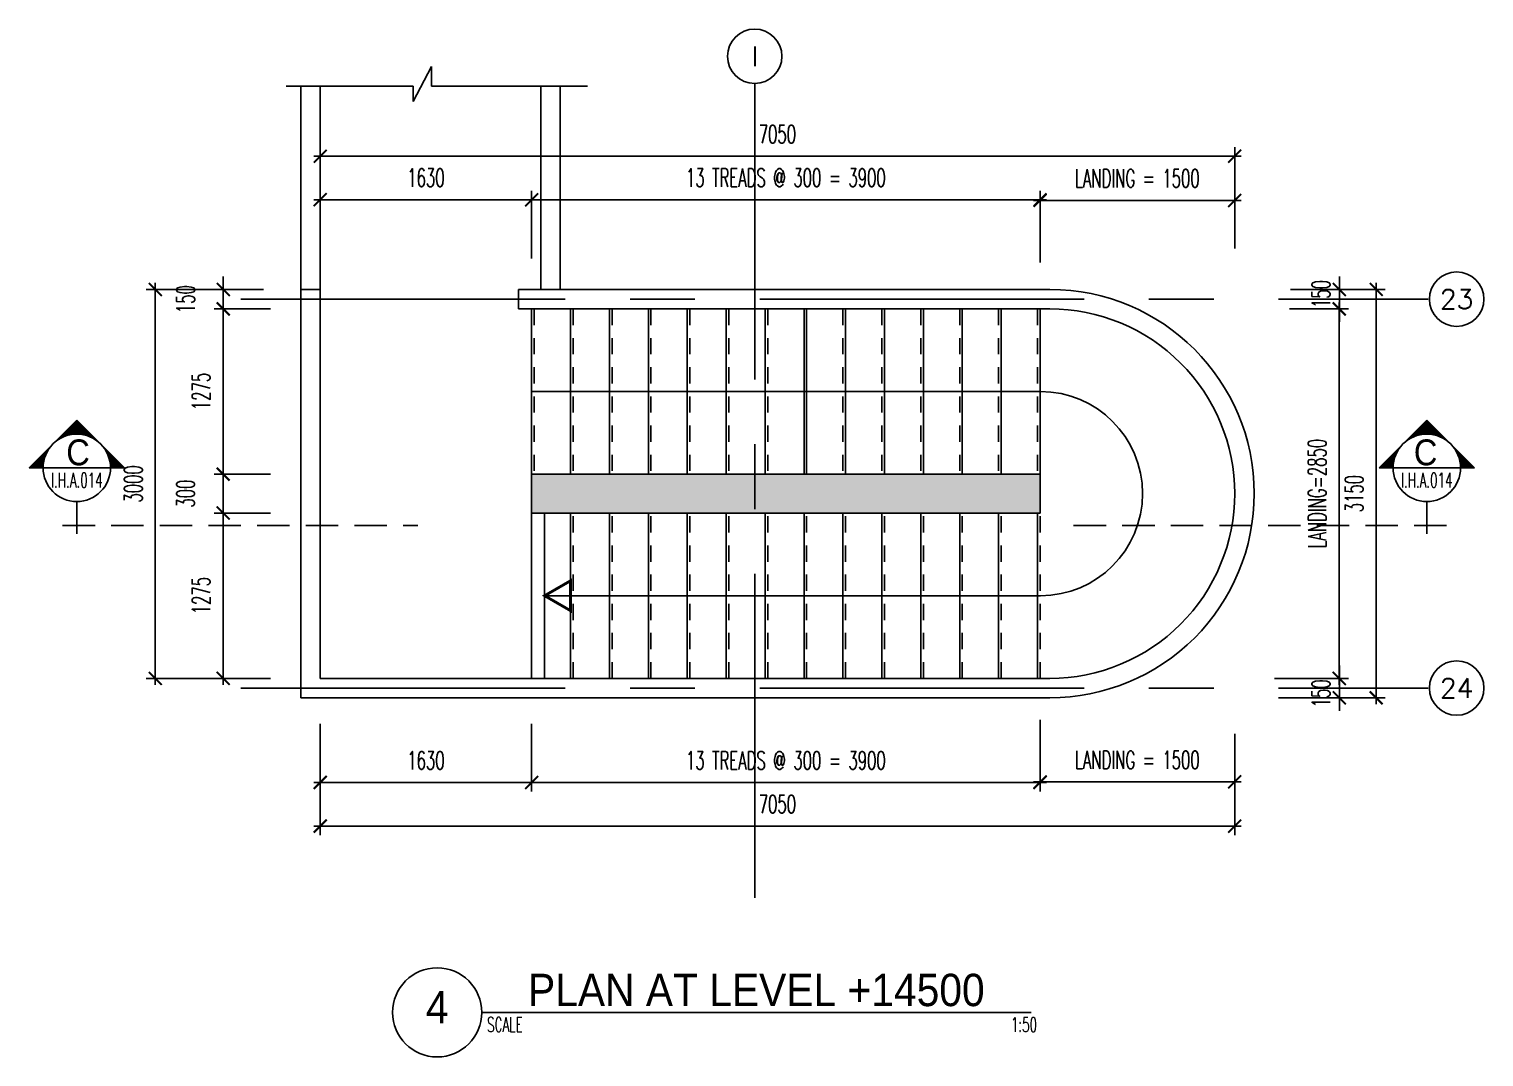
# Model space of a CAD drawing. Extents: x 417906 to 836305, y 43280 to 86914.
# Drawn here: x 418130.88 to 418142.1, y 43449.15 to 43457.08 of the extents above; entities that cross this region are included whole.
import ezdxf
from ezdxf.enums import TextEntityAlignment as Align

# ---------------------------------------------------------------- set-up
doc = ezdxf.new("R2010")
doc.units = 0
doc.header["$MEASUREMENT"] = 0
doc.header["$PDMODE"] = 3
doc.header["$PDSIZE"] = 0.1
for name, pattern in [('CENTERX2', [4, 2.5, -0.5, 0.5, -0.5]), ('HIDDEN', [0.375, 0.25, -0.125]), ('HIDDEN2', [0.1875, 0.125, -0.0625])]:
    doc.linetypes.add(name, pattern=pattern)
doc.layers.get('0').update_dxf_attribs({"linetype": 'CONTINUOUS'})
doc.layers.get('DEFPOINTS').update_dxf_attribs({"linetype": 'CONTINUOUS'})
for name, color, linetype in [('AX-CR', 2, 'CONTINUOUS'), ('AX-TXT', 4, 'CONTINUOUS'), ('AXES', 11, 'CENTERX2'), ('Axisname', 6, 'CONTINUOUS'), ('DIM-OUT', 4, 'CONTINUOUS'), ('ELEV-MARK', 6, 'CONTINUOUS'), ('Hatch', 11, 'CONTINUOUS'), ('STR', 5, 'CONTINUOUS'), ('TXT1', 2, 'CONTINUOUS'), ('TXT2', 6, 'CONTINUOUS'), ('WALL', 6, 'CONTINUOUS')]:
    doc.layers.add(name, color=color, linetype=linetype)
doc.styles.add('ROMANS', font='ROMANS.shx', dxfattribs={"width": 0.6})
doc.styles.add('TTXT', font='swisse.ttf', dxfattribs={"width": 0.6})
doc.dimstyles.new('STANDARD in', dxfattribs={"dimtxt": 0.14, "dimasz": 0.1, "dimexe": 0.07, "dimexo": 0.05, "dimgap": 0.1, "dimtad": 1, "dimdec": 0, "dimlfac": 1000, "dimzin": 0, "dimdsep": 46, "dimtxsty": 'ROMANS', "dimblk": 'ARCHTICK', "dimcen": 0.05, "dimdle": 0.05, "dimclrd": 4, "dimclre": 4, "dimclrt": 2, "dimadec": 0, "dimazin": 0, "dimtfac": 1, "dimtdec": 0, "dimtmove": 2, "dimatfit": 3, "dimfxl": 0, "dimtolj": 1, "dimtzin": 0, "dimarcsym": 0})

# ---------------------------------------------------------------- blocks, each defined once
blk = doc.blocks.new('AXU')
at = {"layer": 'AX-CR'}
blk.add_circle((0, 350), 350, dxfattribs=at)
at = {"layer": 'AX-TXT', "style": 'ROMANS'}
blk.add_attdef('AX', text='', height=250, dxfattribs=at).set_placement((0, 350), align=Align.MIDDLE)
blk = doc.blocks.new('AXR')
at = {"layer": 'AX-CR'}
blk.add_circle((350, 0), 350, dxfattribs=at)
at = {"layer": 'AX-TXT', "style": 'ROMANS'}
blk.add_attdef('AX', text='', height=250, dxfattribs=at).set_placement((350, 0), align=Align.MIDDLE)
blk = doc.blocks.new('_ARCHTICK')
at = {"color": 0, "linetype": 'ByBlock', "const_width": 0.15}
blk.add_lwpolyline([(-0.5, -0.5), (0.5, 0.5)], dxfattribs=at)
blk = doc.blocks.new('*D102')
at = {"layer": 'DEFPOINTS', "color": 0}
for p in [(418132.381, 43453.343), (418132.797, 43453.343), (418132.797, 43452.068)]:
    blk.add_point(p, dxfattribs=at)
at = {"layer": 'DIM-OUT', "color": 4, "lineweight": -2}
for p, q in [((418132.381, 43452.018), (418132.381, 43453.393)), ((418132.747, 43453.343), (418132.311, 43453.343)), ((418132.747, 43452.068), (418132.311, 43452.068))]:
    blk.add_line(p, q, dxfattribs=at)
at = {"layer": 'DIM-OUT', "color": 4, "lineweight": -2, "xscale": 0.1, "yscale": 0.1, "zscale": 0.1}
for p, rotation in [((418132.381, 43453.343), 90), ((418132.381, 43452.068), 270)]:
    blk.add_blockref('_ARCHTICK', p, dxfattribs=dict(at, rotation=rotation))
at = {"layer": 'DIM-OUT', "color": 2, "insert": (418132.211, 43452.706), "char_height": 0.14, "attachment_point": 5, "rotation": 90, "style": 'ROMANS'}
blk.add_mtext('\\A1;1275', dxfattribs=at)
blk = doc.blocks.new('*D101')
at = {"layer": 'DEFPOINTS', "color": 0}
for p in [(418132.381, 43453.643), (418132.797, 43453.643), (418132.797, 43453.343)]:
    blk.add_point(p, dxfattribs=at)
at = {"layer": 'DIM-OUT', "color": 4, "lineweight": -2}
for p, q in [((418132.381, 43453.293), (418132.381, 43453.693)), ((418132.747, 43453.643), (418132.311, 43453.643)), ((418132.747, 43453.343), (418132.311, 43453.343))]:
    blk.add_line(p, q, dxfattribs=at)
at = {"layer": 'DIM-OUT', "color": 4, "lineweight": -2, "xscale": 0.1, "yscale": 0.1, "zscale": 0.1}
for p, rotation in [((418132.381, 43453.643), 90), ((418132.381, 43453.343), 270)]:
    blk.add_blockref('_ARCHTICK', p, dxfattribs=dict(at, rotation=rotation))
at = {"layer": 'DIM-OUT', "color": 2, "insert": (418132.091, 43453.493), "char_height": 0.14, "attachment_point": 5, "rotation": 90, "style": 'ROMANS'}
blk.add_mtext('\\A1;300', dxfattribs=at)
blk = doc.blocks.new('*D100')
at = {"layer": 'DEFPOINTS', "color": 0}
for p in [(418132.381, 43454.918), (418132.797, 43454.918), (418132.797, 43453.643)]:
    blk.add_point(p, dxfattribs=at)
at = {"layer": 'DIM-OUT', "color": 4, "lineweight": -2}
for p, q in [((418132.381, 43453.593), (418132.381, 43454.968)), ((418132.747, 43454.918), (418132.311, 43454.918)), ((418132.747, 43453.643), (418132.311, 43453.643))]:
    blk.add_line(p, q, dxfattribs=at)
at = {"layer": 'DIM-OUT', "color": 4, "lineweight": -2, "xscale": 0.1, "yscale": 0.1, "zscale": 0.1}
for p, rotation in [((418132.381, 43454.918), 90), ((418132.381, 43453.643), 270)]:
    blk.add_blockref('_ARCHTICK', p, dxfattribs=dict(at, rotation=rotation))
at = {"layer": 'DIM-OUT', "color": 2, "insert": (418132.211, 43454.281), "char_height": 0.14, "attachment_point": 5, "rotation": 90, "style": 'ROMANS'}
blk.add_mtext('\\A1;1275', dxfattribs=at)
blk = doc.blocks.new('*D99')
at = {"layer": 'DEFPOINTS', "color": 0}
for p in [(418132.741, 43455.068), (418131.858, 43452.068), (418132.741, 43452.068)]:
    blk.add_point(p, dxfattribs=at)
at = {"layer": 'DIM-OUT', "color": 4, "lineweight": -2}
for p, q in [((418132.691, 43455.068), (418131.788, 43455.068)), ((418131.858, 43455.118), (418131.858, 43452.018)), ((418132.691, 43452.068), (418131.788, 43452.068))]:
    blk.add_line(p, q, dxfattribs=at)
at = {"layer": 'DIM-OUT', "color": 4, "lineweight": -2, "xscale": 0.1, "yscale": 0.1, "zscale": 0.1}
for p, rotation in [((418131.858, 43455.068), 90), ((418131.858, 43452.068), 270)]:
    blk.add_blockref('_ARCHTICK', p, dxfattribs=dict(at, rotation=rotation))
at = {"layer": 'DIM-OUT', "color": 2, "insert": (418131.688, 43453.568), "char_height": 0.14, "attachment_point": 5, "rotation": 90, "style": 'ROMANS'}
blk.add_mtext('\\A1;3000', dxfattribs=at)
blk = doc.blocks.new('*D98')
at = {"layer": 'DEFPOINTS', "color": 0}
for p in [(418132.382, 43455.068), (418132.673, 43455.068), (418132.673, 43454.918)]:
    blk.add_point(p, dxfattribs=at)
at = {"layer": 'DIM-OUT', "color": 4, "lineweight": -2}
for p, q in [((418132.382, 43455.068), (418132.382, 43455.168)), ((418132.623, 43455.068), (418132.312, 43455.068)), ((418132.382, 43454.918), (418132.382, 43455.068)), ((418132.623, 43454.918), (418132.312, 43454.918)), ((418132.382, 43454.918), (418132.382, 43454.818))]:
    blk.add_line(p, q, dxfattribs=at)
at = {"layer": 'DIM-OUT', "color": 4, "lineweight": -2, "xscale": 0.1, "yscale": 0.1, "zscale": 0.1}
for p, rotation in [((418132.382, 43455.068), 270), ((418132.382, 43454.918), 90)]:
    blk.add_blockref('_ARCHTICK', p, dxfattribs=dict(at, rotation=rotation))
at = {"layer": 'DIM-OUT', "color": 2, "insert": (418132.092, 43454.993), "char_height": 0.14, "attachment_point": 5, "rotation": 90, "style": 'ROMANS'}
blk.add_mtext('\\A1;150', dxfattribs=at)
blk = doc.blocks.new('*D97')
at = {"layer": 'DEFPOINTS', "color": 0}
for p in [(418138.679, 43451.798), (418134.759, 43451.583), (418138.679, 43451.265)]:
    blk.add_point(p, dxfattribs=at)
at = {"layer": 'DIM-OUT', "color": 4, "lineweight": -2}
for p, q in [((418138.679, 43451.748), (418138.679, 43451.195)), ((418134.759, 43451.533), (418134.759, 43451.195)), ((418134.709, 43451.265), (418138.729, 43451.265))]:
    blk.add_line(p, q, dxfattribs=at)
at = {"layer": 'DIM-OUT', "color": 4, "lineweight": -2, "xscale": 0.1, "yscale": 0.1, "zscale": 0.1, "rotation": 180}
blk.add_blockref('_ARCHTICK', (418134.759, 43451.265), dxfattribs=at)
at = {"layer": 'DIM-OUT', "color": 4, "lineweight": -2, "xscale": 0.1, "yscale": 0.1, "zscale": 0.1}
blk.add_blockref('_ARCHTICK', (418138.679, 43451.265), dxfattribs=at)
at = {"layer": 'DIM-OUT', "color": 2, "insert": (418136.719, 43451.435), "char_height": 0.14, "attachment_point": 5, "style": 'ROMANS'}
blk.add_mtext('\\A1;13 TREADS @ 300 = 3900', dxfattribs=at)
blk = doc.blocks.new('*D96')
at = {"layer": 'DEFPOINTS', "color": 0}
for p in [(418133.129, 43451.768), (418134.759, 43451.768), (418134.759, 43451.265)]:
    blk.add_point(p, dxfattribs=at)
at = {"layer": 'DIM-OUT', "color": 4, "lineweight": -2}
for p, q in [((418133.129, 43451.718), (418133.129, 43451.195)), ((418134.759, 43451.718), (418134.759, 43451.195)), ((418133.079, 43451.265), (418134.809, 43451.265))]:
    blk.add_line(p, q, dxfattribs=at)
at = {"layer": 'DIM-OUT', "color": 4, "lineweight": -2, "xscale": 0.1, "yscale": 0.1, "zscale": 0.1, "rotation": 180}
blk.add_blockref('_ARCHTICK', (418133.129, 43451.265), dxfattribs=at)
at = {"layer": 'DIM-OUT', "color": 4, "lineweight": -2, "xscale": 0.1, "yscale": 0.1, "zscale": 0.1}
blk.add_blockref('_ARCHTICK', (418134.759, 43451.265), dxfattribs=at)
at = {"layer": 'DIM-OUT', "color": 2, "insert": (418133.944, 43451.435), "char_height": 0.14, "attachment_point": 5, "style": 'ROMANS'}
blk.add_mtext('\\A1;1630', dxfattribs=at)
blk = doc.blocks.new('*D95')
at = {"layer": 'DEFPOINTS', "color": 0}
for p in [(418138.679, 43451.766), (418140.179, 43451.691), (418140.179, 43451.269)]:
    blk.add_point(p, dxfattribs=at)
at = {"layer": 'DIM-OUT', "color": 4, "lineweight": -2}
for p, q in [((418138.679, 43451.716), (418138.679, 43451.199)), ((418140.179, 43451.641), (418140.179, 43451.199)), ((418138.629, 43451.269), (418140.229, 43451.269))]:
    blk.add_line(p, q, dxfattribs=at)
at = {"layer": 'DIM-OUT', "color": 4, "lineweight": -2, "xscale": 0.1, "yscale": 0.1, "zscale": 0.1, "rotation": 180}
blk.add_blockref('_ARCHTICK', (418138.679, 43451.269), dxfattribs=at)
at = {"layer": 'DIM-OUT', "color": 4, "lineweight": -2, "xscale": 0.1, "yscale": 0.1, "zscale": 0.1}
blk.add_blockref('_ARCHTICK', (418140.179, 43451.269), dxfattribs=at)
at = {"layer": 'DIM-OUT', "color": 2, "insert": (418139.429, 43451.439), "char_height": 0.14, "attachment_point": 5, "style": 'ROMANS'}
blk.add_mtext('\\A1;LANDING = 1500', dxfattribs=at)
blk = doc.blocks.new('*D94')
at = {"layer": 'DEFPOINTS', "color": 0}
for p in [(418133.129, 43451.471), (418140.179, 43451.471), (418133.129, 43450.928)]:
    blk.add_point(p, dxfattribs=at)
at = {"layer": 'DIM-OUT', "color": 4, "lineweight": -2}
for p, q in [((418133.129, 43451.421), (418133.129, 43450.858)), ((418140.179, 43451.421), (418140.179, 43450.858)), ((418140.229, 43450.928), (418133.079, 43450.928))]:
    blk.add_line(p, q, dxfattribs=at)
at = {"layer": 'DIM-OUT', "color": 4, "lineweight": -2, "xscale": 0.1, "yscale": 0.1, "zscale": 0.1, "rotation": 180}
blk.add_blockref('_ARCHTICK', (418133.129, 43450.928), dxfattribs=at)
at = {"layer": 'DIM-OUT', "color": 4, "lineweight": -2, "xscale": 0.1, "yscale": 0.1, "zscale": 0.1}
blk.add_blockref('_ARCHTICK', (418140.179, 43450.928), dxfattribs=at)
at = {"layer": 'DIM-OUT', "color": 2, "insert": (418136.654, 43451.098), "char_height": 0.14, "attachment_point": 5, "style": 'ROMANS'}
blk.add_mtext('\\A1;7050', dxfattribs=at)
blk = doc.blocks.new('*D93')
at = {"layer": 'DEFPOINTS', "color": 0}
for p in [(418140.664, 43454.918), (418140.985, 43454.918), (418140.437, 43452.068)]:
    blk.add_point(p, dxfattribs=at)
at = {"layer": 'DIM-OUT', "color": 4, "lineweight": -2}
for p, q in [((418140.985, 43452.018), (418140.985, 43454.968)), ((418140.714, 43454.918), (418141.055, 43454.918)), ((418140.487, 43452.068), (418141.055, 43452.068))]:
    blk.add_line(p, q, dxfattribs=at)
at = {"layer": 'DIM-OUT', "color": 4, "lineweight": -2, "xscale": 0.1, "yscale": 0.1, "zscale": 0.1}
for p, rotation in [((418140.985, 43454.918), 90), ((418140.985, 43452.068), 270)]:
    blk.add_blockref('_ARCHTICK', p, dxfattribs=dict(at, rotation=rotation))
at = {"layer": 'DIM-OUT', "color": 2, "insert": (418140.815, 43453.493), "char_height": 0.14, "attachment_point": 5, "rotation": 90, "style": 'ROMANS'}
blk.add_mtext('\\A1;LANDING=2850', dxfattribs=at)
blk = doc.blocks.new('*D92')
at = {"layer": 'DEFPOINTS', "color": 0}
for p in [(418140.629, 43455.068), (418140.986, 43455.068), (418140.553, 43454.918)]:
    blk.add_point(p, dxfattribs=at)
at = {"layer": 'DIM-OUT', "color": 4, "lineweight": -2}
for p, q in [((418140.986, 43455.068), (418140.986, 43455.168)), ((418140.679, 43455.068), (418141.056, 43455.068)), ((418140.986, 43454.918), (418140.986, 43455.068)), ((418140.603, 43454.918), (418141.056, 43454.918)), ((418140.986, 43454.918), (418140.986, 43454.818))]:
    blk.add_line(p, q, dxfattribs=at)
at = {"layer": 'DIM-OUT', "color": 4, "lineweight": -2, "xscale": 0.1, "yscale": 0.1, "zscale": 0.1}
for p, rotation in [((418140.986, 43455.068), 270), ((418140.986, 43454.918), 90)]:
    blk.add_blockref('_ARCHTICK', p, dxfattribs=dict(at, rotation=rotation))
at = {"layer": 'DIM-OUT', "color": 2, "insert": (418140.845, 43455.033), "char_height": 0.14, "attachment_point": 5, "rotation": 90, "style": 'ROMANS'}
blk.add_mtext('\\A1;150', dxfattribs=at)
blk = doc.blocks.new('*D91')
at = {"layer": 'DEFPOINTS', "color": 0}
for p in [(418140.553, 43452.067), (418140.468, 43451.917), (418140.986, 43451.917)]:
    blk.add_point(p, dxfattribs=at)
at = {"layer": 'DIM-OUT', "color": 4, "lineweight": -2}
for p, q in [((418140.986, 43452.067), (418140.986, 43452.167)), ((418140.603, 43452.067), (418141.056, 43452.067)), ((418140.986, 43452.067), (418140.986, 43451.917)), ((418140.518, 43451.917), (418141.056, 43451.917)), ((418140.986, 43451.917), (418140.986, 43451.817))]:
    blk.add_line(p, q, dxfattribs=at)
at = {"layer": 'DIM-OUT', "color": 4, "lineweight": -2, "xscale": 0.1, "yscale": 0.1, "zscale": 0.1}
for p, rotation in [((418140.986, 43452.067), 270), ((418140.986, 43451.917), 90)]:
    blk.add_blockref('_ARCHTICK', p, dxfattribs=dict(at, rotation=rotation))
at = {"layer": 'DIM-OUT', "color": 2, "insert": (418140.845, 43451.952), "char_height": 0.14, "attachment_point": 5, "rotation": 90, "style": 'ROMANS'}
blk.add_mtext('\\A1;150', dxfattribs=at)
blk = doc.blocks.new('*D90')
at = {"layer": 'DEFPOINTS', "color": 0}
for p in [(418140.559, 43455.068), (418141.27, 43455.068), (418140.559, 43451.918)]:
    blk.add_point(p, dxfattribs=at)
at = {"layer": 'DIM-OUT', "color": 4, "lineweight": -2}
for p, q in [((418140.609, 43455.068), (418141.34, 43455.068)), ((418141.27, 43451.868), (418141.27, 43455.118)), ((418140.609, 43451.918), (418141.34, 43451.918))]:
    blk.add_line(p, q, dxfattribs=at)
at = {"layer": 'DIM-OUT', "color": 4, "lineweight": -2, "xscale": 0.1, "yscale": 0.1, "zscale": 0.1}
for p, rotation in [((418141.27, 43455.068), 90), ((418141.27, 43451.918), 270)]:
    blk.add_blockref('_ARCHTICK', p, dxfattribs=dict(at, rotation=rotation))
at = {"layer": 'DIM-OUT', "color": 2, "insert": (418141.1, 43453.493), "char_height": 0.14, "attachment_point": 5, "rotation": 90, "style": 'ROMANS'}
blk.add_mtext('\\A1;3150', dxfattribs=at)
blk = doc.blocks.new('*D89')
at = {"layer": 'DEFPOINTS', "color": 0}
for p in [(418138.679, 43455.76), (418134.759, 43455.441), (418138.679, 43455.227)]:
    blk.add_point(p, dxfattribs=at)
at = {"layer": 'DIM-OUT', "color": 4, "lineweight": -2}
for p, q in [((418134.759, 43455.491), (418134.759, 43455.83)), ((418138.679, 43455.277), (418138.679, 43455.83)), ((418134.709, 43455.76), (418138.729, 43455.76))]:
    blk.add_line(p, q, dxfattribs=at)
at = {"layer": 'DIM-OUT', "color": 4, "lineweight": -2, "xscale": 0.1, "yscale": 0.1, "zscale": 0.1, "rotation": 180}
blk.add_blockref('_ARCHTICK', (418134.759, 43455.76), dxfattribs=at)
at = {"layer": 'DIM-OUT', "color": 4, "lineweight": -2, "xscale": 0.1, "yscale": 0.1, "zscale": 0.1}
blk.add_blockref('_ARCHTICK', (418138.679, 43455.76), dxfattribs=at)
at = {"layer": 'DIM-OUT', "color": 2, "insert": (418136.719, 43455.93), "char_height": 0.14, "attachment_point": 5, "style": 'ROMANS'}
blk.add_mtext('\\A1;13 TREADS @ 300 = 3900', dxfattribs=at)
blk = doc.blocks.new('*D88')
at = {"layer": 'DEFPOINTS', "color": 0}
for p in [(418134.759, 43455.76), (418133.129, 43455.257), (418134.759, 43455.257)]:
    blk.add_point(p, dxfattribs=at)
at = {"layer": 'DIM-OUT', "color": 4, "lineweight": -2}
for p, q in [((418133.129, 43455.307), (418133.129, 43455.83)), ((418134.759, 43455.307), (418134.759, 43455.83)), ((418133.079, 43455.76), (418134.809, 43455.76))]:
    blk.add_line(p, q, dxfattribs=at)
at = {"layer": 'DIM-OUT', "color": 4, "lineweight": -2, "xscale": 0.1, "yscale": 0.1, "zscale": 0.1, "rotation": 180}
blk.add_blockref('_ARCHTICK', (418133.129, 43455.76), dxfattribs=at)
at = {"layer": 'DIM-OUT', "color": 4, "lineweight": -2, "xscale": 0.1, "yscale": 0.1, "zscale": 0.1}
blk.add_blockref('_ARCHTICK', (418134.759, 43455.76), dxfattribs=at)
at = {"layer": 'DIM-OUT', "color": 2, "insert": (418133.944, 43455.93), "char_height": 0.14, "attachment_point": 5, "style": 'ROMANS'}
blk.add_mtext('\\A1;1630', dxfattribs=at)
blk = doc.blocks.new('*D87')
at = {"layer": 'DEFPOINTS', "color": 0}
for p in [(418140.179, 43455.755), (418138.679, 43455.259), (418140.179, 43455.334)]:
    blk.add_point(p, dxfattribs=at)
at = {"layer": 'DIM-OUT', "color": 4, "lineweight": -2}
for p, q in [((418138.679, 43455.309), (418138.679, 43455.825)), ((418140.179, 43455.384), (418140.179, 43455.825)), ((418138.629, 43455.755), (418140.229, 43455.755))]:
    blk.add_line(p, q, dxfattribs=at)
at = {"layer": 'DIM-OUT', "color": 4, "lineweight": -2, "xscale": 0.1, "yscale": 0.1, "zscale": 0.1, "rotation": 180}
blk.add_blockref('_ARCHTICK', (418138.679, 43455.755), dxfattribs=at)
at = {"layer": 'DIM-OUT', "color": 4, "lineweight": -2, "xscale": 0.1, "yscale": 0.1, "zscale": 0.1}
blk.add_blockref('_ARCHTICK', (418140.179, 43455.755), dxfattribs=at)
at = {"layer": 'DIM-OUT', "color": 2, "insert": (418139.429, 43455.925), "char_height": 0.14, "attachment_point": 5, "style": 'ROMANS'}
blk.add_mtext('\\A1;LANDING = 1500', dxfattribs=at)
blk = doc.blocks.new('*D86')
at = {"layer": 'DEFPOINTS', "color": 0}
for p in [(418133.129, 43456.096), (418133.129, 43455.553), (418140.179, 43455.553)]:
    blk.add_point(p, dxfattribs=at)
at = {"layer": 'DIM-OUT', "color": 4, "lineweight": -2}
for p, q in [((418133.129, 43455.603), (418133.129, 43456.166)), ((418140.179, 43455.603), (418140.179, 43456.166)), ((418140.229, 43456.096), (418133.079, 43456.096))]:
    blk.add_line(p, q, dxfattribs=at)
at = {"layer": 'DIM-OUT', "color": 4, "lineweight": -2, "xscale": 0.1, "yscale": 0.1, "zscale": 0.1, "rotation": 180}
blk.add_blockref('_ARCHTICK', (418133.129, 43456.096), dxfattribs=at)
at = {"layer": 'DIM-OUT', "color": 4, "lineweight": -2, "xscale": 0.1, "yscale": 0.1, "zscale": 0.1}
blk.add_blockref('_ARCHTICK', (418140.179, 43456.096), dxfattribs=at)
at = {"layer": 'DIM-OUT', "color": 2, "insert": (418136.654, 43456.266), "char_height": 0.14, "attachment_point": 5, "style": 'ROMANS'}
blk.add_mtext('\\A1;7050', dxfattribs=at)
blk = doc.blocks.new('*X7')
at = {"color": 0}
for p, q in [((14608, 7877), (14819, 8088)), ((14625, 7890), (14821, 8086)), ((14637, 7899), (14823, 8084)), ((14647, 7905), (14825, 8082)), ((14656, 7910), (14826, 8081)), ((14664, 7915), (14828, 8079)), ((14671, 7919), (14830, 8077)), ((14678, 7922), (14832, 8075)), ((14685, 7925), (14833, 8073)), ((14691, 7928), (14835, 8072)), ((14697, 7930), (14837, 8070)), ((14703, 7933), (14839, 8068)), ((14709, 7935), (14841, 8066)), ((14714, 7937), (14842, 8065)), ((14719, 7938), (14844, 8063)), ((14725, 7940), (14846, 8061)), ((14730, 7941), (14848, 8059)), ((14734, 7943), (14849, 8058)), ((14739, 7944), (14851, 8056)), ((14744, 7945), (14853, 8054)), ((14749, 7946), (14855, 8052)), ((14753, 7947), (14856, 8051)), ((14757, 7948), (14858, 8049)), ((14762, 7949), (14860, 8047)), ((14766, 7950), (14862, 8045)), ((14770, 7950), (14863, 8043)), ((14774, 7951), (14865, 8042)), ((14778, 7951), (14867, 8040)), ((14782, 7952), (14869, 8038)), ((14786, 7952), (14871, 8036)), ((14790, 7953), (14872, 8035)), ((14794, 7953), (14874, 8033)), ((14798, 7953), (14876, 8031)), ((14802, 7953), (14878, 8029)), ((14805, 7954), (14879, 8028)), ((14809, 7954), (14881, 8026)), ((14813, 7954), (14883, 8024)), ((14816, 7954), (14885, 8022)), ((14820, 7954), (14886, 8020)), ((14823, 7954), (14888, 8019)), ((14827, 7954), (14890, 8017)), ((14830, 7954), (14892, 8015)), ((14834, 7953), (14894, 8013)), ((14837, 7953), (14895, 8012)), ((14840, 7953), (14897, 8010)), ((14844, 7953), (14899, 8008)), ((14847, 7953), (14901, 8006)), ((14850, 7952), (14902, 8005)), ((14853, 7952), (14904, 8003)), ((14856, 7952), (14906, 8001)), ((14860, 7951), (14908, 7999)), ((14863, 7951), (14909, 7997)), ((14866, 7950), (14911, 7996)), ((14869, 7950), (14913, 7994)), ((14872, 7949), (14915, 7992)), ((14875, 7949), (14917, 7990)), ((14878, 7948), (14918, 7989)), ((14881, 7948), (14920, 7987)), ((14884, 7947), (14922, 7985)), ((14887, 7947), (14924, 7983)), ((14890, 7946), (14925, 7982)), ((14893, 7945), (14927, 7980)), ((14895, 7945), (14929, 7978)), ((14898, 7944), (14931, 7976)), ((14901, 7943), (14932, 7974)), ((14904, 7942), (14934, 7973)), ((14907, 7942), (14936, 7971)), ((14909, 7941), (14938, 7969)), ((14912, 7940), (14939, 7967)), ((14915, 7939), (14941, 7966)), ((14917, 7938), (14943, 7964)), ((14920, 7937), (14945, 7962)), ((14923, 7937), (14947, 7960)), ((14925, 7936), (14948, 7959)), ((14928, 7935), (14950, 7957)), ((14931, 7934), (14952, 7955)), ((14933, 7933), (14954, 7953)), ((14936, 7932), (14955, 7952)), ((14938, 7931), (14957, 7950)), ((14941, 7930), (14959, 7948)), ((14943, 7929), (14961, 7946)), ((14946, 7928), (14962, 7944)), ((14948, 7927), (14964, 7943)), ((14951, 7926), (14966, 7941)), ((14953, 7925), (14968, 7939)), ((14956, 7923), (14970, 7937)), ((14958, 7922), (14971, 7936)), ((14960, 7921), (14973, 7934)), ((14963, 7920), (14975, 7932)), ((14965, 7919), (14977, 7930)), ((14967, 7918), (14978, 7929)), ((14970, 7916), (14980, 7927)), ((14972, 7915), (14982, 7925)), ((14974, 7914), (14984, 7923)), ((14977, 7913), (14985, 7921)), ((14979, 7911), (14987, 7920)), ((14981, 7910), (14989, 7918)), ((14983, 7909), (14991, 7916)), ((14986, 7908), (14993, 7914)), ((14988, 7906), (14994, 7913)), ((14990, 7905), (14996, 7911)), ((14992, 7903), (14998, 7909)), ((14994, 7902), (15000, 7907)), ((14997, 7901), (15001, 7906)), ((14999, 7899), (15003, 7904)), ((15001, 7898), (15005, 7902)), ((15003, 7896), (15007, 7900)), ((15005, 7895), (15008, 7898)), ((15007, 7894), (15010, 7897)), ((15009, 7892), (15012, 7895)), ((15011, 7891), (15014, 7893)), ((15013, 7889), (15016, 7891)), ((15015, 7888), (15017, 7890)), ((15017, 7886), (15019, 7888)), ((15019, 7884), (15021, 7886)), ((15021, 7883), (15023, 7884)), ((15023, 7881), (15024, 7883)), ((15025, 7880), (15026, 7881)), ((15027, 7878), (15028, 7879)), ((15029, 7877), (15030, 7877)), ((15031, 7875), (15031, 7875)), ((15033, 7873), (15033, 7874)), ((15035, 7872), (15035, 7872)), ((15036, 7870), (15037, 7870)), ((15038, 7868), (15038, 7868)), ((15040, 7867), (15040, 7867)), ((15042, 7865), (15042, 7865)), ((15044, 7863), (15044, 7863)), ((15046, 7861), (15046, 7861)), ((15047, 7860), (15047, 7860)), ((15051, 7856), (15051, 7856)), ((15053, 7854), (15053, 7854)), ((15054, 7852), (15054, 7853)), ((14360, 7629), (14571, 7839)), ((14364, 7629), (14557, 7822)), ((14368, 7629), (14549, 7810)), ((14371, 7629), (14542, 7800)), ((14375, 7629), (14537, 7791)), ((14378, 7629), (14533, 7783)), ((14382, 7629), (14529, 7776)), ((14385, 7629), (14525, 7769)), ((14389, 7629), (14522, 7762)), ((14392, 7629), (14519, 7756)), ((14396, 7629), (14517, 7750)), ((14399, 7629), (14515, 7744)), ((14403, 7629), (14513, 7739)), ((14406, 7629), (14511, 7733)), ((14410, 7629), (14509, 7728)), ((14413, 7629), (14507, 7723)), ((14417, 7629), (14506, 7718)), ((14421, 7629), (14505, 7713)), ((15056, 7851), (15056, 7851)), ((15058, 7849), (15058, 7849)), ((15059, 7847), (15060, 7847)), ((15061, 7845), (15061, 7845)), ((15063, 7843), (15063, 7844)), ((15064, 7841), (15065, 7842)), ((15066, 7839), (15067, 7840)), ((15068, 7837), (15069, 7838)), ((15069, 7836), (15070, 7837)), ((15071, 7834), (15072, 7835)), ((15072, 7832), (15074, 7833)), ((15074, 7830), (15076, 7831)), ((15076, 7828), (15077, 7830)), ((15077, 7826), (15079, 7828)), ((15079, 7824), (15081, 7826)), ((15080, 7822), (15083, 7824)), ((15082, 7820), (15084, 7822)), ((15083, 7818), (15086, 7821)), ((15085, 7815), (15088, 7819)), ((15086, 7813), (15090, 7817)), ((15087, 7811), (15092, 7815)), ((15089, 7809), (15093, 7814)), ((15090, 7807), (15095, 7812)), ((15092, 7805), (15097, 7810)), ((15093, 7803), (15099, 7808)), ((15094, 7801), (15100, 7807)), ((15096, 7798), (15102, 7805)), ((15097, 7796), (15104, 7803)), ((15098, 7794), (15106, 7801)), ((15100, 7792), (15107, 7799)), ((15101, 7790), (15109, 7798)), ((15102, 7787), (15111, 7796)), ((15104, 7785), (15113, 7794)), ((15105, 7783), (15115, 7792)), ((15106, 7780), (15116, 7791)), ((15107, 7778), (15118, 7789)), ((15108, 7776), (15120, 7787)), ((15110, 7773), (15122, 7785)), ((15111, 7771), (15123, 7784)), ((15112, 7769), (15125, 7782)), ((15113, 7766), (15127, 7780)), ((15114, 7764), (15129, 7778)), ((15115, 7761), (15130, 7777)), ((15116, 7759), (15132, 7775)), ((15117, 7756), (15134, 7773)), ((15118, 7754), (15136, 7771)), ((15119, 7751), (15137, 7769)), ((15121, 7749), (15139, 7768)), ((15122, 7746), (15141, 7766)), ((15122, 7744), (15143, 7764)), ((15123, 7741), (15145, 7762)), ((15124, 7739), (15146, 7761)), ((15125, 7736), (15148, 7759)), ((15126, 7733), (15150, 7757)), ((15127, 7731), (15152, 7755)), ((15128, 7728), (15153, 7754)), ((15129, 7725), (15155, 7752)), ((15130, 7723), (15157, 7750)), ((15130, 7720), (15159, 7748)), ((15131, 7717), (15160, 7746)), ((15132, 7714), (15162, 7745)), ((15133, 7712), (15164, 7743)), ((15133, 7709), (15166, 7741)), ((15134, 7706), (15168, 7739)), ((15135, 7703), (15169, 7738)), ((15136, 7700), (15171, 7736)), ((15136, 7697), (15173, 7734)), ((15137, 7695), (15175, 7732)), ((15137, 7692), (15176, 7731)), ((15138, 7689), (15178, 7729)), ((15139, 7686), (15180, 7727)), ((15139, 7683), (15182, 7725)), ((15140, 7680), (15183, 7723)), ((15140, 7676), (15185, 7722)), ((15140, 7673), (15187, 7720)), ((15141, 7670), (15189, 7718)), ((15141, 7667), (15191, 7716)), ((15142, 7664), (15192, 7715)), ((15142, 7661), (15194, 7713)), ((15142, 7658), (15196, 7711)), ((14424, 7629), (14503, 7708)), ((14428, 7629), (14502, 7703)), ((14431, 7629), (14501, 7699)), ((14435, 7629), (14500, 7694)), ((14438, 7629), (14499, 7690)), ((14442, 7629), (14499, 7686)), ((14445, 7629), (14498, 7681)), ((14449, 7629), (14497, 7677)), ((14452, 7629), (14497, 7673)), ((14456, 7629), (14496, 7669)), ((14459, 7629), (14496, 7665)), ((14463, 7629), (14495, 7661)), ((14466, 7629), (14495, 7657)), ((14470, 7629), (14494, 7653)), ((14474, 7629), (14494, 7649)), ((14477, 7629), (14494, 7646)), ((14481, 7629), (14494, 7642)), ((14484, 7629), (14494, 7638)), ((14488, 7629), (14494, 7635)), ((14491, 7629), (14494, 7631)), ((15143, 7654), (15198, 7709)), ((15143, 7651), (15199, 7708)), ((15143, 7648), (15201, 7706)), ((15143, 7644), (15203, 7704)), ((15143, 7641), (15205, 7702)), ((15143, 7637), (15206, 7700)), ((15143, 7634), (15208, 7699)), ((15144, 7631), (15210, 7697)), ((15145, 7629), (15212, 7695)), ((15149, 7629), (15214, 7693)), ((15152, 7629), (15215, 7692)), ((15156, 7629), (15217, 7690)), ((15159, 7629), (15219, 7688)), ((15163, 7629), (15221, 7686)), ((15167, 7629), (15222, 7685)), ((15170, 7629), (15224, 7683)), ((15174, 7629), (15226, 7681)), ((15177, 7629), (15228, 7679)), ((15181, 7629), (15229, 7678)), ((15184, 7629), (15231, 7676)), ((15188, 7629), (15233, 7674)), ((15191, 7629), (15235, 7672)), ((15195, 7629), (15236, 7670)), ((15198, 7629), (15238, 7669)), ((15202, 7629), (15240, 7667)), ((15205, 7629), (15242, 7665)), ((15209, 7629), (15244, 7663)), ((15212, 7629), (15245, 7662)), ((15216, 7629), (15247, 7660)), ((15220, 7629), (15249, 7658)), ((15223, 7629), (15251, 7656)), ((15227, 7629), (15252, 7655)), ((15230, 7629), (15254, 7653)), ((15234, 7629), (15256, 7651)), ((15237, 7629), (15258, 7649)), ((15241, 7629), (15259, 7647)), ((15244, 7629), (15261, 7646)), ((15248, 7629), (15263, 7644)), ((15251, 7629), (15265, 7642)), ((15255, 7629), (15267, 7640)), ((15258, 7629), (15268, 7639)), ((15262, 7629), (15270, 7637)), ((15266, 7629), (15272, 7635)), ((15269, 7629), (15274, 7633)), ((15273, 7629), (15275, 7632)), ((15276, 7629), (15277, 7630))]:
    blk.add_line(p, q, dxfattribs=at)

msp = doc.modelspace()

# ---------------------------------------------------------------- hatches: boundary and pattern name
at = {"layer": 'Hatch'}
h = msp.add_hatch(dxfattribs=at)
h.set_pattern_fill('AR-CONC', color=256, scale=0.02, style=0)
h.set_pattern_definition([(50, (0, 0), (0.14345203652, -0.012550426997), [0.015, -0.165]), (355, (0, 0), (-0.027750266723, 0.15043842674), [0.012, -0.132]), (100.4514, (0.01195, -0.00105), (0.115701876343, 0.13788790841), [0.012748038, -0.1402284224]), (46.1842, (0, 0.04), (0.213448209725, -0.033103802866), [0.0225, -0.2475]), (96.6356, (0.01779, 0.03724), (0.18693254111, 0.19482357418), [0.0191220576, -0.2103426]), (351.1842, (0, 0.04), (0.18693238903, 0.19482372019), [0.018, -0.198]), (21, (0.02, 0.03), (0.119381410424, -0.080523778133), [0.015, -0.165]), (326, (0.02, 0.03), (0.048663066384, 0.14503000901), [0.012, -0.132]), (71.4514, (0.02995, 0.02329), (0.168044525716, 0.06450609934), [0.012748038, -0.1402284224]), (37.5, (0, 0), (0.0024319710635, 0.066578770766), [0, -0.1304, 0, -0.134, 0, -0.1325]), (7.5, (0, 0), (0.052613907488, 0.078882342376), [0, -0.0764, 0, -0.1274, 0, -0.0505]), (327.5, (-0.0446, 0), (0.1067644872345, -0.004510974347), [0, -0.05, 0, -0.156, 0, -0.207]), (317.5, (-0.0646, 0), (0.116637233868, 0.020020996466), [0, -0.065, 0, -0.1036, 0, -0.147])])
h.paths.add_polyline_path([(418138.6791, 43453.6431), (418134.7591, 43453.6431), (418134.7591, 43453.3431), (418138.6791, 43453.3431)])

# ---------------------------------------------------------------- linework, layer by layer
for p, q in [((418133.8465, 43456.519), (418133.9869, 43456.7879)), ((418133.9869, 43456.7879), (418133.9869, 43456.636)), ((418132.8668, 43456.636), (418133.8465, 43456.636)), ((418133.8465, 43456.519), (418133.8465, 43456.636)), ((418133.9869, 43456.636), (418135.1887, 43456.636))]:
    msp.add_line(p, q)
at = {"layer": 'AXES'}
for p, q in [((418136.4789, 43450.3744), (418136.4789, 43456.6572)), ((418132.5175, 43454.9931), (418141.6714, 43454.9931)), ((418132.5175, 43451.9931), (418141.6714, 43451.9931))]:
    msp.add_line(p, q, dxfattribs=at)
at = {"layer": 'Axisname'}
msp.add_line((418134.3743, 43449.4917), (418138.6096, 43449.4917), dxfattribs=at)
at = {"layer": 'ELEV-MARK', "color": 6}
for p, q in [((418130.8849, 43453.6921), (418131.2525, 43454.0598)), ((418131.6202, 43453.6921), (418131.2525, 43454.0598)), ((418141.2927, 43453.6921), (418141.6604, 43454.0598)), ((418142.0281, 43453.6921), (418141.6604, 43454.0598)), ((418130.9925, 43453.6921), (418130.8849, 43453.6921)), ((418131.5125, 43453.6921), (418130.9925, 43453.6921)), ((418131.6202, 43453.6921), (418131.5125, 43453.6921)), ((418141.2927, 43453.6921), (418141.4004, 43453.6921)), ((418141.4004, 43453.6921), (418141.9204, 43453.6921)), ((418141.9204, 43453.6921), (418142.0281, 43453.6921))]:
    msp.add_line(p, q, dxfattribs=at)
at = {"layer": 'ELEV-MARK', "color": 6, "linetype": 'HIDDEN'}
for p, q in [((418131.2525, 43453.4321), (418131.2525, 43453.1288)), ((418141.6604, 43453.4321), (418141.6604, 43453.1288)), ((418131.143, 43453.2476), (418133.8824, 43453.2476)), ((418141.8124, 43453.2476), (418138.8765, 43453.2476))]:
    msp.add_line(p, q, dxfattribs=at)
at = {"layer": 'ELEV-MARK', "color": 6}
for centre in [(418131.2525, 43453.6921), (418141.6604, 43453.6921)]:
    msp.add_circle(centre, 0.26, dxfattribs=at)
at = {"layer": 'STR'}
for p, q in [((418134.7591, 43454.9181), (418134.7591, 43453.6431)), ((418135.0591, 43454.9181), (418135.0591, 43453.6431)), ((418135.3591, 43454.9181), (418135.3591, 43453.6431)), ((418135.6591, 43454.9181), (418135.6591, 43453.6431)), ((418135.9591, 43454.9181), (418135.9591, 43453.6431)), ((418136.2591, 43454.9181), (418136.2591, 43453.6431)), ((418136.5591, 43454.9181), (418136.5591, 43453.6431)), ((418136.8591, 43454.9181), (418136.8591, 43453.6431)), ((418136.8791, 43454.9181), (418136.8791, 43453.6431)), ((418137.1791, 43454.9181), (418137.1791, 43453.6431)), ((418137.4791, 43454.9181), (418137.4791, 43453.6431)), ((418137.7791, 43454.9181), (418137.7791, 43453.6431)), ((418138.0791, 43454.9181), (418138.0791, 43453.6431)), ((418138.3791, 43454.9181), (418138.3791, 43453.6431)), ((418138.6791, 43454.9181), (418138.6791, 43453.6431)), ((418134.7591, 43454.2806), (418138.6816, 43454.2806)), ((418134.7591, 43452.0681), (418134.7591, 43453.3431)), ((418134.8591, 43452.0681), (418134.8591, 43453.3431)), ((418135.0591, 43452.0681), (418135.0591, 43453.3431)), ((418135.3591, 43452.0681), (418135.3591, 43453.3431)), ((418135.6591, 43452.0681), (418135.6591, 43453.3431)), ((418135.9591, 43452.0681), (418135.9591, 43453.3431)), ((418136.2591, 43452.0681), (418136.2591, 43453.3431)), ((418136.5591, 43452.0681), (418136.5591, 43453.3431)), ((418136.8591, 43452.0681), (418136.8591, 43453.3431)), ((418137.1591, 43452.0681), (418137.1591, 43453.3431)), ((418137.4591, 43452.0681), (418137.4591, 43453.3431)), ((418137.7591, 43452.0681), (418137.7591, 43453.3431)), ((418138.0591, 43452.0681), (418138.0591, 43453.3431)), ((418138.3591, 43452.0681), (418138.3591, 43453.3431)), ((418138.6591, 43452.0681), (418138.6591, 43453.3431)), ((418134.8591, 43452.7056), (418138.6816, 43452.7056))]:
    msp.add_line(p, q, dxfattribs=at)
at = {"layer": 'STR', "linetype": 'HIDDEN2'}
for p, q in [((418134.7791, 43454.9181), (418134.7791, 43453.6431)), ((418135.0791, 43454.9181), (418135.0791, 43453.6431)), ((418135.3791, 43454.9181), (418135.3791, 43453.6431)), ((418135.6791, 43454.9181), (418135.6791, 43453.6431)), ((418135.9791, 43454.9181), (418135.9791, 43453.6431)), ((418136.2791, 43454.9181), (418136.2791, 43453.6431)), ((418136.5791, 43454.9181), (418136.5791, 43453.6431)), ((418137.1591, 43454.9181), (418137.1591, 43453.6431)), ((418137.4591, 43454.9181), (418137.4591, 43453.6431)), ((418137.7591, 43454.9181), (418137.7591, 43453.6431)), ((418138.0591, 43454.9181), (418138.0591, 43453.6431)), ((418138.3591, 43454.9181), (418138.3591, 43453.6431)), ((418138.6591, 43454.9181), (418138.6591, 43453.6431)), ((418135.0791, 43452.0681), (418135.0791, 43453.3431)), ((418135.3791, 43452.0681), (418135.3791, 43453.3431)), ((418135.6791, 43452.0681), (418135.6791, 43453.3431)), ((418135.9791, 43452.0681), (418135.9791, 43453.3431)), ((418136.2791, 43452.0681), (418136.2791, 43453.3431)), ((418136.5791, 43452.0681), (418136.5791, 43453.3431)), ((418136.8791, 43452.0681), (418136.8791, 43453.3431)), ((418137.1791, 43452.0681), (418137.1791, 43453.3431)), ((418137.4791, 43452.0681), (418137.4791, 43453.3431)), ((418137.7791, 43452.0681), (418137.7791, 43453.3431)), ((418138.0791, 43452.0681), (418138.0791, 43453.3431)), ((418138.3791, 43452.0681), (418138.3791, 43453.3431)), ((418138.6591, 43452.0681), (418138.6591, 43453.3431)), ((418138.6791, 43452.0681), (418138.6791, 43453.3431))]:
    msp.add_line(p, q, dxfattribs=at)
at = {"layer": 'STR', "const_width": 0.0215}
msp.add_lwpolyline([(418135.0591, 43452.5901), (418135.0591, 43452.821), (418134.8591, 43452.7056)], close=True, dxfattribs=at)
at = {"layer": 'STR'}
msp.add_arc((418138.6816, 43453.4931), 0.7875, 270, 90, dxfattribs=at)
at = {"layer": 'TXT2'}
msp.add_circle((418134.0306, 43449.4917), 0.3438, dxfattribs=at)
at = {"layer": 'WALL'}
for p, q in [((418132.9789, 43456.636), (418132.9789, 43451.9181)), ((418133.1289, 43456.636), (418133.1289, 43452.0681)), ((418134.8291, 43455.0681), (418134.8291, 43456.636)), ((418134.9791, 43455.0681), (418134.9791, 43456.636)), ((418133.1289, 43455.0681), (418132.9789, 43455.0681)), ((418134.6591, 43455.0681), (418134.6591, 43454.9181)), ((418138.7545, 43455.0681), (418134.6591, 43455.0681)), ((418138.7545, 43454.9181), (418134.6591, 43454.9181)), ((418138.7545, 43452.0681), (418133.1289, 43452.0681)), ((418138.7545, 43451.9181), (418132.9789, 43451.9181))]:
    msp.add_line(p, q, dxfattribs=at)
msp.add_lwpolyline([(418138.6791, 43453.6431), (418134.7591, 43453.6431), (418134.7591, 43453.3431), (418138.6791, 43453.3431)], close=True, dxfattribs=at)
for radius, start, end in [(1.575, 0, 90), (1.425, 0, 90.00002), (1.575, 269.99997, 0), (1.425, 269.99997, 0)]:
    msp.add_arc((418138.7545, 43453.4931), radius, start, end, dxfattribs=at)

# ---------------------------------------------------------------- block references
at = {"layer": 'AXES'}
ref = msp.add_blockref('AXR', (418136.6889, 43456.8666), dxfattribs=dict(at, xscale=-0.0005999999935738743, yscale=0.0005999999979394488, zscale=0.0006))
ref.add_attrib('AX', 'I', dxfattribs={"layer": 'AX-TXT', "height": 0.15, "style": 'ROMANS'}).set_placement((418136.4789, 43456.8666), align=Align.MIDDLE)
at = {"layer": 'AXES', "xscale": 0.0005999999935738743, "yscale": 0.0005999999979394488, "zscale": 0.0006}
for p, values in [((418141.8904, 43454.7831), {'AX': '23'}), ((418141.8904, 43451.7831), {'AX': '24'})]:
    msp.add_blockref('AXU', p, dxfattribs=at).add_auto_attribs(values)
at = {"layer": 'ELEV-MARK', "color": 11, "yscale": 0.000800000001618173, "zscale": 0.0008}
for p, xscale in [((418143.1075, 43447.5891), -0.000800000001618173), ((418129.8055, 43447.5891), 0.000800000001618173)]:
    msp.add_blockref('*X7', p, dxfattribs=dict(at, xscale=xscale))

# ---------------------------------------------------------------- texts
at = {"layer": 'ELEV-MARK', "color": 2, "style": 'ROMANS', "width": 0.6}
for tag, p in [('I.H.A.014', (418131.2532, 43453.5969)), ('I.H.A.014', (418141.6597, 43453.5969)), ('SCALE', (418134.5527, 43449.3977)), ('1:50', (418138.5547, 43449.397))]:
    msp.add_attdef(tag, text='S-00', height=0.112, dxfattribs=at).set_placement(p, align=Align.MIDDLE)
at = {"layer": 'TXT1', "color": 6, "style": 'TTXT', "width": 0.9}
msp.add_text('PLAN AT LEVEL +14500', height=0.25, dxfattribs=at).set_placement((418136.4914, 43449.6645), align=Align.MIDDLE_CENTER)
msp.add_text('4', height=0.25, dxfattribs=at).set_placement((418133.9434, 43449.4068))
for p in [(418131.2621, 43453.8114), (418141.6509, 43453.8114)]:
    msp.add_attdef('C', text='1', height=0.2, dxfattribs=at).set_placement(p, align=Align.MIDDLE)

# ---------------------------------------------------------------- dimensions: what is measured, and where the dimension line sits
at = {"layer": 'DIM-OUT'}
for base, p1, p2, text, picture, middle in [((418138.6791, 43455.7599), (418134.7591, 43455.4411), (418138.6791, 43455.227), '13 TREADS @ 300 = 3900', '*D89', (418136.7191, 43455.9299)), ((418133.1289, 43456.0961), (418140.1795, 43455.5533), (418133.1289, 43455.5533), '7050', '*D86', (418136.6542, 43456.2661)), ((418140.1795, 43455.7551), (418138.6791, 43455.2586), (418140.1795, 43455.3336), 'LANDING = 1500', '*D87', (418139.4293, 43455.9251)), ((418138.6791, 43451.2647), (418134.7591, 43451.5835), (418138.6791, 43451.7976), '13 TREADS @ 300 = 3900', '*D97', (418136.7191, 43451.4347)), ((418140.1795, 43451.2695), (418138.6791, 43451.766), (418140.1795, 43451.691), 'LANDING = 1500', '*D95', (418139.4293, 43451.4395)), ((418133.1289, 43450.9285), (418140.1795, 43451.4713), (418133.1289, 43451.4713), '7050', '*D94', (418136.6542, 43451.0985))]:
    dim = msp.add_linear_dim(base=base, p1=p1, p2=p2, text=text, dimstyle='STANDARD in', dxfattribs=at)
    dim.commit()
    dim.dimension.update_dxf_attribs({"geometry": picture, "text_midpoint": middle})
for base, p1, p2, picture, middle in [((418134.7591, 43455.7599), (418133.1289, 43455.2566), (418134.7591, 43455.2566), '*D88', (418133.944, 43455.9299)), ((418134.7591, 43451.2647), (418133.1289, 43451.7679), (418134.7591, 43451.7679), '*D96', (418133.944, 43451.4347))]:
    dim = msp.add_linear_dim(base=base, p1=p1, p2=p2, dimstyle='STANDARD in', dxfattribs=at)
    dim.commit()
    dim.dimension.update_dxf_attribs({"geometry": picture, "text_midpoint": middle})
for base, p1, p2, picture, middle in [((418132.3823, 43455.0681), (418132.6729, 43454.9181), (418132.6729, 43455.0681), '*D98', (418132.0923, 43454.9931)), ((418131.858, 43452.0681), (418132.7407, 43455.0681), (418132.7407, 43452.0681), '*D99', (418131.688, 43453.5681)), ((418141.2695, 43455.0681), (418140.5593, 43451.9181), (418140.5593, 43455.0681), '*D90', (418141.0995, 43453.4931)), ((418132.3812, 43454.9181), (418132.7969, 43453.6431), (418132.7969, 43454.9181), '*D100', (418132.2112, 43454.2806)), ((418132.3812, 43453.6431), (418132.7969, 43453.3431), (418132.7969, 43453.6431), '*D101', (418132.0912, 43453.4931)), ((418132.3812, 43453.3431), (418132.7969, 43452.0681), (418132.7969, 43453.3431), '*D102', (418132.2112, 43452.7056))]:
    dim = msp.add_linear_dim(base=base, p1=p1, p2=p2, angle=90, dimstyle='STANDARD in', dxfattribs=at)
    dim.commit()
    dim.dimension.update_dxf_attribs({"geometry": picture, "text_midpoint": middle})
for base, p1, p2, angle, picture, middle in [((418140.9861, 43455.0681), (418140.5535, 43454.9181), (418140.6288, 43455.0681), 90, '*D92', (418140.8453, 43455.0333)), ((418140.9861, 43451.9172), (418140.5535, 43452.0672), (418140.4682, 43451.9172), 270, '*D91', (418140.8453, 43451.952))]:
    dim = msp.add_linear_dim(base=base, p1=p1, p2=p2, angle=angle, dimstyle='STANDARD in', dxfattribs=at)
    dim.commit()
    dim.dimension.update_dxf_attribs({"geometry": picture, "text_midpoint": middle, "dimtype": 160})
dim = msp.add_linear_dim(base=(418140.9852, 43454.9181), p1=(418140.4371, 43452.0681), p2=(418140.6645, 43454.9181), angle=90, text='LANDING=2850', dimstyle='STANDARD in', dxfattribs=at)
dim.commit()
dim.dimension.update_dxf_attribs({"geometry": '*D93', "text_midpoint": (418140.8152, 43453.4931)})

doc.saveas('drawing.dxf')
